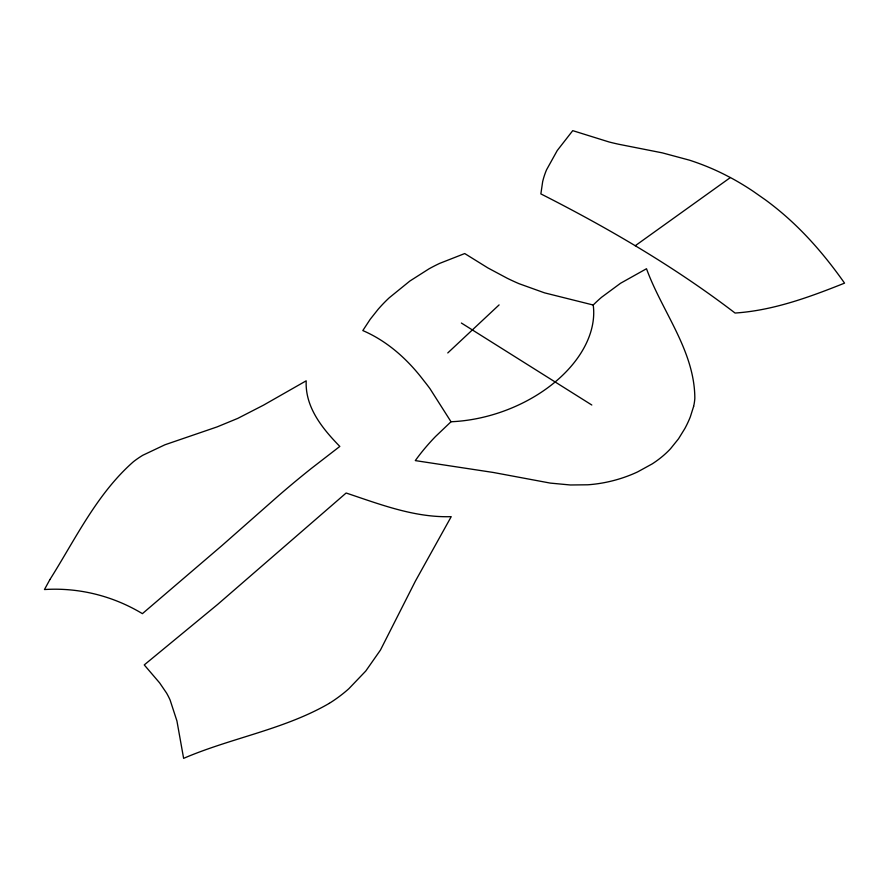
<?xml version="1.0" encoding="UTF-8"?>
<svg xmlns="http://www.w3.org/2000/svg" width="889" height="889" viewBox="0 0 889 889"><rect width="100%" height="100%" fill="white"/><g stroke="black" fill="none" stroke-linecap="round" stroke-linejoin="round"><path stroke-width="1.33" d="M693.631 406.395L690.364 416.741A146.118 103.735 -16.7 0 1 684.874 428.509L678.518 438.81L670.517 448.745A87.422 63.075 -14.6 0 1 652.148 463.925L637.602 471.915A102.579 73.52 -14.9 0 1 587.685 484.794L570.36 484.983L550.258 483.094L493.317 472.47L415.296 460.602A226.717 176.044 -15 0 1 435.466 436.566L451.023 421.753A123.026 81.899 -19.2 0 0 593.219 305.016A145.496 100.924 -10.5 0 1 601.586 297.259L620.555 283.258L646.503 268.734C662.161 311.806 694.698 350.788 694.831 398.405A91.867 65.764 -14.5 0 1 693.631 406.395M447.767 352.944L499.096 304.905M635.235 245.742L730.391 177.544A412.918 289.358 -21.2 0 1 753.161 191.279L765.729 200.081A510.397 364.646 -24.8 0 1 784.92 215.471C807.668 235.274 827.215 258.51 844.55 283.135C809.401 297.159 773.163 310.505 735.07 313.039C674.618 266.811 608.654 228.284 540.868 193.902L542.668 181.612A160.142 96.879 -12 0 1 546.535 169.832L557.236 150.541L572.738 130.65L609.054 141.973A248.431 130.783 -11.8 0 0 618.988 144.307L662.305 152.864L689.508 160.176A300.482 203.792 -17.7 0 1 727.969 176.322L730.391 177.544M329.263 703.355C284.069 729.58 231.307 737.837 183.623 758.35L176.933 720.968L170.099 700.01A146.163 102.091 -43 0 0 166.554 693.053L159.631 682.896L144.251 664.916L217.605 604.453L346.132 493.017C380.181 504.374 414.707 517.82 451.223 516.653L415.33 581.239L380.459 650.048L365.768 671.028L348.832 688.731A108.236 81.344 -32.8 0 1 329.263 703.355M593.219 305.016L544.524 292.848L518.954 283.658A361.234 204.092 -11.1 0 1 507.352 278.324L487.917 267.945L464.725 253.554L439.677 263.377A124.693 83.199 -18.8 0 0 428.998 268.845L409.885 281.024L389.238 297.782A144.396 97.39 -18.7 0 0 378.136 309.294L370.246 319.24L362.812 330.564C387.515 341.209 407.718 359.445 423.82 380.681A511.664 338.109 -38.7 0 1 429.998 388.704L451.023 421.753M461.38 323.029L591.807 405.017M49.895 579.584L44.45 589.54C78.777 587.362 112.992 595.897 142.407 613.654L222.128 545.424L278.735 495.529A1846.786 1362.67 53 0 1 311.306 468.47L339.82 446.434C322.474 428.654 304.949 407.229 306.194 380.814L263.5 405.162L237.752 418.397L217.116 426.898L164.965 444.767L142.773 455.279A63.208 41.683 -31.2 0 0 133.494 461.658C96.934 493.728 75.454 539.056 49.895 579.584"/></g></svg>
